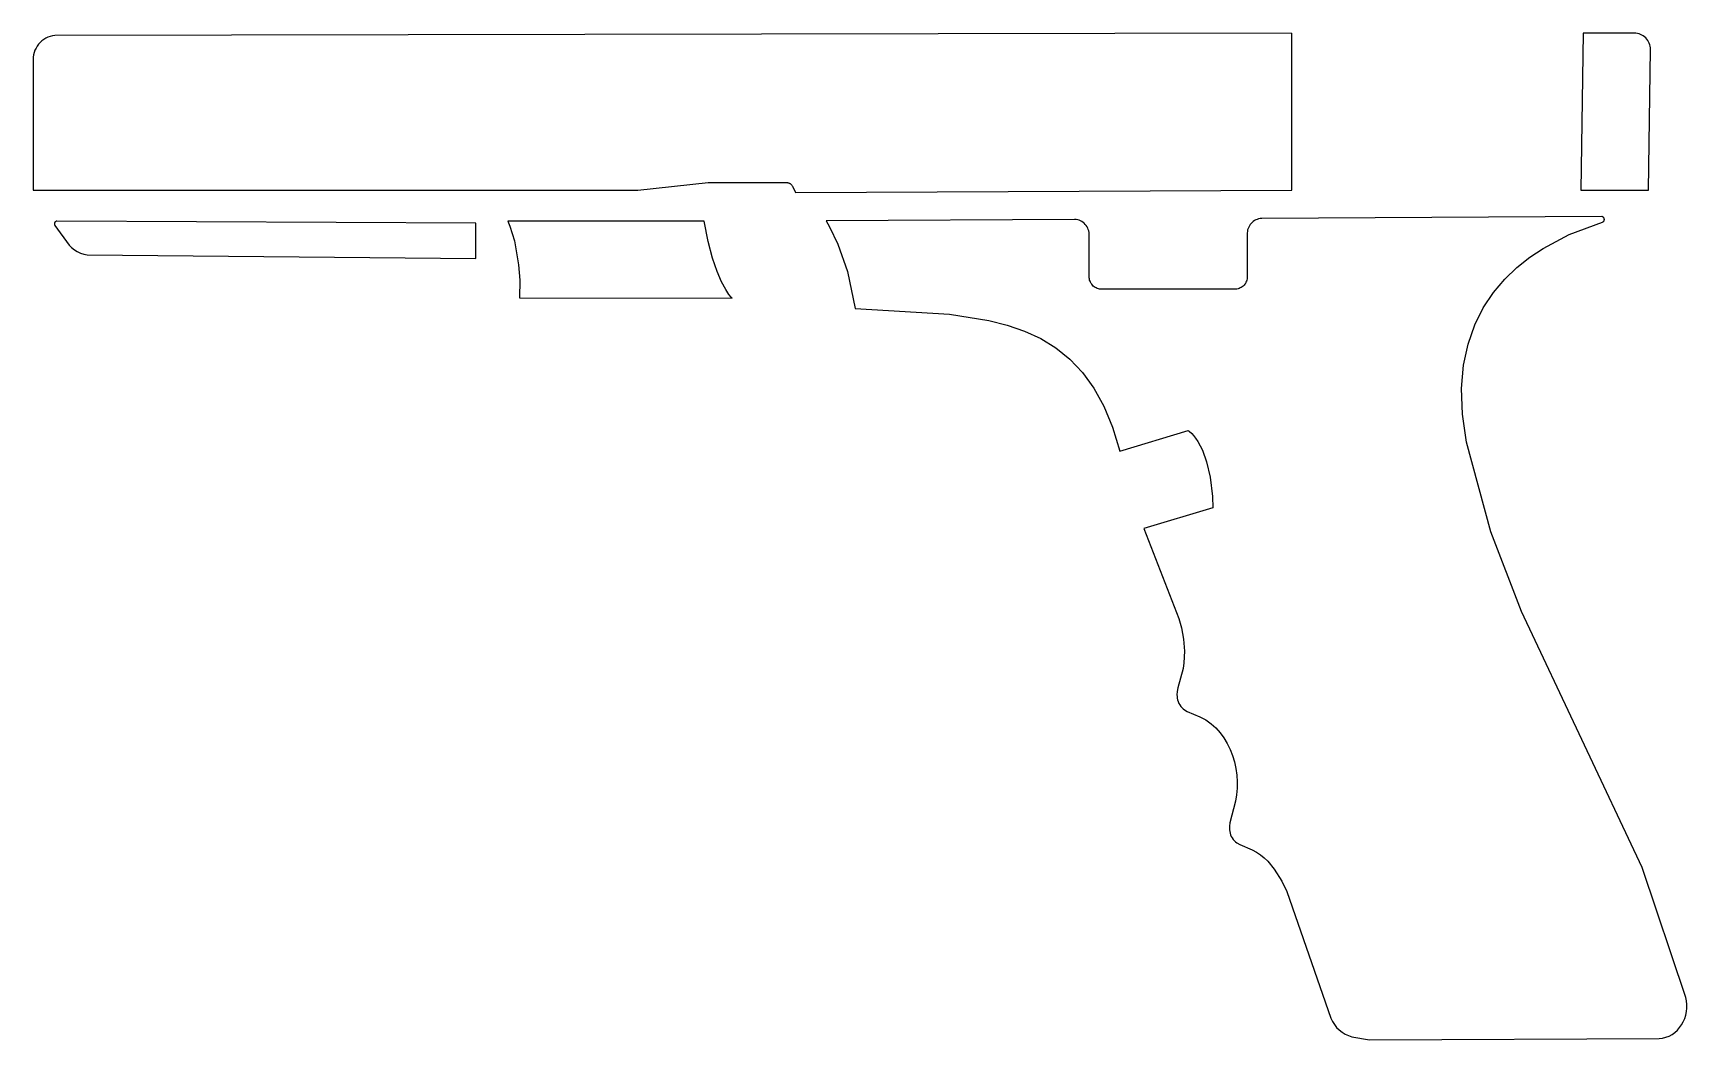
# Model space of a CAD drawing. Header units: metres. Extents: x 5 to 193, y -166 to -51.
import ezdxf

# ---------------------------------------------------------------- set-up
doc = ezdxf.new("R2010")
doc.units = ezdxf.units.M

msp = doc.modelspace()

# ---------------------------------------------------------------- linework, layer by layer
for points in [[(148.126704, -50.944018), (7.244842, -51.212496), (6.968744, -51.25466), (6.702298, -51.32324), (6.446774, -51.416712), (6.203696, -51.533806), (5.974334, -51.673252), (5.760212, -51.833272), (5.5626, -52.01285), (5.383022, -52.210462), (5.223002, -52.424584), (5.083556, -52.653946), (4.966462, -52.897024), (4.87299, -53.152548), (4.80441, -53.418994), (4.762246, -53.695092), (4.747768, -68.846192), (73.62698, -68.846192), (81.670144, -67.965574), (90.62593, -67.967606), (90.682826, -67.973956), (90.738706, -67.984116), (90.79357, -67.99834), (90.84691, -68.016374), (90.898726, -68.037964), (90.948764, -68.06311), (90.99677, -68.091812), (91.042744, -68.123816), (91.086432, -68.158868), (91.12758, -68.196968), (91.165934, -68.238116), (91.201494, -68.282058), (91.234006, -68.328794), (91.263216, -68.37807), (91.593924, -69.100192), (148.127212, -68.846192), (148.127212, -50.944018)], [(189.000638, -52.830222), (188.993526, -52.638198), (188.967364, -52.451508), (188.923168, -52.271168), (188.861954, -52.098194), (188.784484, -51.933348), (188.692028, -51.7779), (188.585348, -51.632612), (188.465206, -51.4985), (188.332872, -51.37658), (188.189108, -51.267614), (188.03493, -51.172872), (187.871354, -51.093116), (187.699142, -51.029362), (187.51931, -50.982626), (187.332874, -50.953924), (181.334664, -50.944018), (181.080664, -68.846192), (188.773308, -68.846192), (189.000638, -52.830222)], [(7.234428, -72.858122), (8.850122, -75.103482), (9.135364, -75.383898), (9.449562, -75.626976), (9.78916, -75.830938), (10.150094, -75.993752), (10.528808, -76.11364), (10.921746, -76.188316), (55.201566, -76.61529), (55.201566, -72.607424), (7.471918, -72.357488), (7.44855, -72.359774), (7.425944, -72.363838), (7.4041, -72.369172), (7.383018, -72.37603), (7.362698, -72.384412), (7.324852, -72.404732), (7.290562, -72.429878), (7.260082, -72.459088), (7.23392, -72.491854), (7.21233, -72.527668), (7.195312, -72.566022), (7.183374, -72.606154), (7.17677, -72.64781), (7.176008, -72.690228), (7.181088, -72.733154), (7.185914, -72.75449), (7.192264, -72.775826), (7.200392, -72.796908), (7.210044, -72.817736), (7.221474, -72.838056), (7.234682, -72.858122)], [(81.216754, -72.353424), (58.818272, -72.353424), (59.061096, -72.92213), (59.579256, -74.599292), (60.057538, -77.34046), (60.183014, -79.096362), (60.18022, -81.101692), (84.36991, -81.119472), (84.277454, -81.02092), (84.02447, -80.703166), (83.648296, -80.13319), (83.186016, -79.27848), (82.674714, -78.106016), (82.15122, -76.583032), (81.652872, -74.676508), (81.216754, -72.353678)], [(193.035682, -160.774888), (188.061854, -145.984722), (174.297086, -116.843302), (170.804586, -107.74299), (168.039542, -97.541334), (167.58285, -94.346014), (167.484298, -91.425268), (167.707818, -88.766904), (168.217342, -86.358476), (168.976802, -84.187538), (169.950384, -82.241898), (171.101766, -80.509364), (172.39488, -78.977744), (173.793912, -77.634592), (175.262794, -76.467716), (176.765204, -75.46467), (179.727098, -73.9013), (183.553862, -72.466962), (183.583326, -72.453246), (183.61025, -72.437498), (183.634888, -72.419718), (183.656986, -72.40016), (183.676544, -72.379078), (183.693816, -72.356726), (183.708802, -72.333104), (183.721248, -72.308466), (183.731408, -72.282812), (183.739282, -72.256396), (183.74487, -72.229472), (183.748172, -72.202294), (183.749442, -72.174862), (183.748426, -72.14743), (183.745124, -72.120252), (183.73979, -72.093328), (183.732424, -72.066912), (183.723026, -72.041004), (183.711596, -72.016112), (183.698134, -71.992236), (183.68264, -71.969376), (183.665114, -71.94804), (183.645556, -71.928228), (183.62422, -71.910194), (183.600852, -71.893938), (183.575706, -71.879714), (183.548782, -71.867776), (183.52008, -71.858124), (183.4896, -71.851012), (183.457342, -71.846694), (144.71142, -72.054212), (144.535398, -72.073008), (144.364964, -72.108568), (144.201134, -72.160384), (144.04467, -72.227186), (143.896588, -72.308466), (143.75765, -72.402954), (143.628618, -72.510142), (143.510508, -72.629014), (143.404082, -72.758554), (143.310102, -72.898), (143.229584, -73.04659), (143.163544, -73.203308), (143.112744, -73.367392), (143.077946, -73.537826), (143.060166, -73.713848), (143.056102, -78.804516), (143.041878, -78.943962), (143.014192, -79.078836), (142.973806, -79.20863), (142.921482, -79.332582), (142.857728, -79.450184), (142.783306, -79.56042), (142.698724, -79.662782), (142.604998, -79.756508), (142.502636, -79.84109), (142.3924, -79.915512), (142.274798, -79.979266), (142.150846, -80.03159), (142.021052, -80.071976), (141.886178, -80.099662), (141.746732, -80.113886), (126.380748, -80.113886), (126.241302, -80.099662), (126.106428, -80.071976), (125.976634, -80.03159), (125.852682, -79.979266), (125.73508, -79.915512), (125.624844, -79.84109), (125.522482, -79.756508), (125.428756, -79.662782), (125.344174, -79.56042), (125.269752, -79.450184), (125.205998, -79.332582), (125.153674, -79.20863), (125.113288, -79.078836), (125.085602, -78.943962), (125.071378, -78.804516), (125.067314, -73.81621), (125.04928, -73.63968), (125.014228, -73.468738), (124.96292, -73.3044), (124.896372, -73.147428), (124.815346, -72.998838), (124.720858, -72.859392), (124.61367, -72.730106), (124.494544, -72.611742), (124.364496, -72.505062), (124.224542, -72.411082), (124.075444, -72.330818), (123.918218, -72.265032), (123.753626, -72.21474), (123.58243, -72.180704), (123.4059, -72.163686), (95.092266, -72.310498), (95.485458, -72.994774), (96.417638, -74.967846), (97.516696, -78.109318), (98.410776, -82.299302), (109.146086, -82.953352), (113.634012, -83.666838), (115.718082, -84.202524), (117.68709, -84.888578), (119.534686, -85.74786), (121.254774, -86.803484), (122.841004, -88.078818), (124.287026, -89.596722), (125.58649, -91.38031), (126.733046, -93.452696), (127.720598, -95.837248), (128.542542, -98.556826), (136.329166, -96.203008), (136.445498, -96.286066), (136.752838, -96.566228), (136.958832, -96.794828), (137.189464, -97.09023), (137.43686, -97.45853), (137.951464, -98.43643), (138.440414, -99.775264), (138.841988, -101.522022), (139.094464, -103.72344), (139.145264, -105.009188), (131.282948, -107.356402), (135.290052, -117.635782), (135.586216, -118.669308), (135.819388, -119.992902), (135.91794, -121.336816), (135.85571, -122.669808), (135.755888, -123.322588), (135.15467, -125.535944), (135.08736, -125.932438), (135.063484, -126.325884), (135.071866, -126.520956), (135.095742, -126.71425), (135.136636, -126.905766), (135.196326, -127.09525), (135.280908, -127.291592), (135.381492, -127.468884), (135.496554, -127.62865), (135.624824, -127.772668), (135.764778, -127.902462), (135.914892, -128.019556), (136.24052, -128.22174), (137.668508, -128.833626), (138.331956, -129.183892), (138.938, -129.605024), (139.486894, -130.090164), (139.979146, -130.632708), (140.41501, -131.225544), (140.79474, -131.862068), (141.11859, -132.535422), (141.387068, -133.238494), (141.600428, -133.96468), (141.758924, -134.706868), (141.86281, -135.458454), (141.912594, -136.21258), (141.90853, -136.962134), (141.850872, -137.700512), (141.740128, -138.420856), (141.08684, -140.88999), (141.03985, -141.285214), (141.034262, -141.481556), (141.042644, -141.676628), (141.06652, -141.869922), (141.107414, -142.061438), (141.167104, -142.250922), (141.251686, -142.447264), (141.35227, -142.624556), (141.467332, -142.784322), (141.595602, -142.92834), (141.735556, -143.058134), (141.88567, -143.175228), (142.211298, -143.377412), (143.639286, -143.989298), (144.110964, -144.235424), (144.561052, -144.535144), (144.989296, -144.883124), (145.395188, -145.273776), (146.138392, -146.162268), (147.000976, -147.541488), (147.58289, -148.736304), (152.602184, -163.139882), (152.777698, -163.522152), (152.995122, -163.87699), (153.251154, -164.201348), (153.542492, -164.492432), (153.866088, -164.747194), (154.218386, -164.962586), (154.596592, -165.135814), (154.99715, -165.26383), (157.000194, -165.623748), (189.976506, -165.47084), (190.383922, -165.423088), (190.770002, -165.325044), (191.133222, -165.180264), (191.471804, -164.992812), (191.784224, -164.766244), (192.068958, -164.504624), (192.324228, -164.211508), (192.54851, -163.890452), (192.74028, -163.54552), (192.898014, -163.180268), (193.019934, -162.798506), (193.104516, -162.404044), (193.149982, -162.000692), (193.155062, -161.59226), (193.117978, -161.182304), (193.036952, -160.774634)]]:
    msp.add_lwpolyline(points)

doc.saveas('drawing.dxf')
